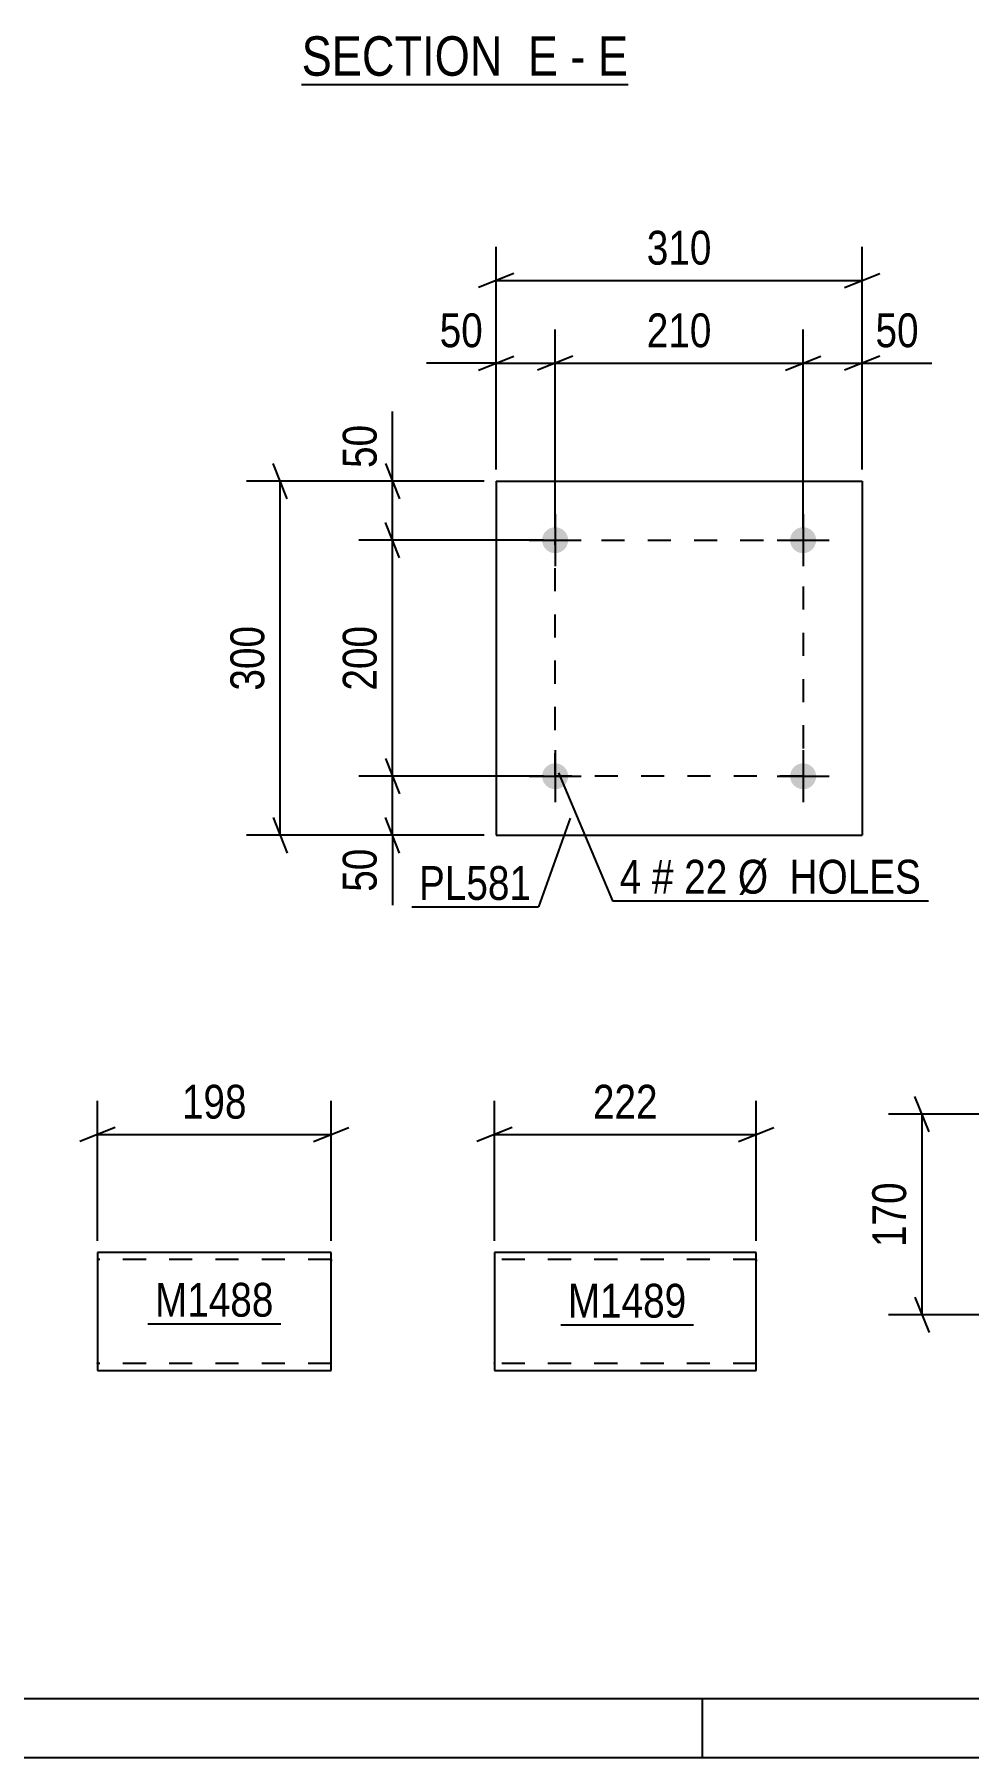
# Model space of a CAD drawing. Header units: millimetres. Extents: x 0 to 841, y 0 to 594.
# Drawn here: x 154.4 to 233.5, y 0 to 146 of the extents above; entities that cross this region are included whole.
import ezdxf

# ---------------------------------------------------------------- set-up
doc = ezdxf.new("R2010")
doc.units = ezdxf.units.MM
doc.linetypes.add('DXK_LINE_DOT2', pattern=[3.9198, 1.9599, -1.9599])
doc.styles.add('Arial Narrow', font='ARIALN.TTF', dxfattribs={"height": 0.2})

# ---------------------------------------------------------------- blocks, each defined once
blk = doc.blocks.new('Unknown-814521776-1135')
at = {"color": 5, "linetype": 'Continuous'}
for p, q in [((5, 5), (836, 5)), ((211, 0), (211, 5)), ((0, 0), (841, 0))]:
    blk.add_line(p, q, dxfattribs=at)
blk = doc.blocks.new('Unknown-814521776-16 - 10317')
at = {"color": 6, "linetype": 'Continuous'}
blk.add_line((177.06, 141.73), (204.7, 141.73), dxfattribs=at)
at = {"color": 0, "linetype": 'Continuous'}
for points in [[(195.17, 142.48), (195.17, 145.98), (177.06, 145.98), (177.06, 142.48)], [(198.77, 142.48), (198.77, 145.98), (196.22, 145.98), (196.22, 142.48)], [(201.1, 142.48), (201.1, 145.98), (199.82, 145.98), (199.82, 142.48)], [(204.7, 142.48), (204.7, 145.98), (202.15, 145.98), (202.15, 142.48)]]:
    blk.add_wipeout(points, dxfattribs=at)
at = {"color": 7, "linetype": 'Continuous', "style": 'Arial Narrow'}
for s, p in [('SECTION ', (177.06, 142.48)), ('E', (196.22, 142.48)), ('E', (202.15, 142.48)), ('-', (199.82, 142.48))]:
    blk.add_text(s, height=3.34, dxfattribs=at).set_placement(p)
blk = doc.blocks.new('Part-814521776-6247 - 6243')
at = {"color": 2, "linetype": 'Continuous'}
for p, q in [((179.56, 42.78), (159.78, 42.78)), ((159.78, 42.78), (159.78, 32.87)), ((179.56, 33.98), (179.56, 42.78)), ((179.56, 32.78), (179.56, 33.98)), ((159.78, 32.87), (159.78, 32.78)), ((159.78, 32.78), (179.56, 32.78))]:
    blk.add_line(p, q, dxfattribs=at)
at = {"color": 7, "linetype": 'DXK_LINE_DOT2'}
for p, q in [((179.56, 42.18), (159.78, 42.18)), ((179.56, 42.14), (179.56, 42.18)), ((179.56, 42.18), (179.56, 42.14)), ((179.56, 42.04), (179.56, 42.14)), ((179.56, 42.14), (179.56, 42.04)), ((179.56, 33.43), (179.56, 33.75)), ((159.78, 33.38), (159.78, 33.43)), ((179.56, 33.38), (159.78, 33.38)), ((179.56, 33.38), (179.56, 33.43))]:
    blk.add_line(p, q, dxfattribs=at)
blk = doc.blocks.new('Bolt-814521776-6302 - 6263')
at = {"linetype": 'Continuous'}
for points in [[(199.63, 83.13, -1), (197.43, 83.13, -1)], [(220.63, 83.13, -1), (218.43, 83.13, -1)]]:
    blk.add_hatch(color=1, dxfattribs=at).paths.add_polyline_path(points)
at = {"color": 1, "linetype": 'Continuous'}
for p, q in [((198.53, 85.33), (198.53, 80.93)), ((219.53, 85.33), (219.53, 80.93)), ((196.33, 83.13), (200.73, 83.13)), ((217.33, 83.13), (221.73, 83.13))]:
    blk.add_line(p, q, dxfattribs=at)
blk = doc.blocks.new('Bolt-814521776-6297 - 6263')
at = {"linetype": 'Continuous'}
for points in [[(199.63, 103.13, -1), (197.43, 103.13, -1)], [(220.63, 103.13, -1), (218.43, 103.13, -1)]]:
    blk.add_hatch(color=1, dxfattribs=at).paths.add_polyline_path(points)
at = {"color": 1, "linetype": 'Continuous'}
for p, q in [((198.53, 105.33), (198.53, 100.93)), ((219.53, 105.33), (219.53, 100.93)), ((196.33, 103.13), (200.73, 103.13)), ((217.33, 103.13), (221.73, 103.13))]:
    blk.add_line(p, q, dxfattribs=at)
blk = doc.blocks.new('Part-814521776-6307 - 6263')
at = {"color": 2, "linetype": 'Continuous'}
for p, q in [((193.53, 108.13), (193.53, 78.13)), ((193.53, 108.13), (224.53, 108.13)), ((224.53, 108.13), (224.53, 78.13)), ((193.53, 78.13), (224.53, 78.13))]:
    blk.add_line(p, q, dxfattribs=at)
blk = doc.blocks.new('Part-814521776-6477 - 6473')
at = {"color": 2, "linetype": 'Continuous'}
for p, q in [((215.56, 42.78), (193.39, 42.78)), ((193.39, 42.78), (193.39, 32.87)), ((215.56, 33.98), (215.56, 42.78)), ((215.56, 32.78), (215.56, 33.98)), ((193.39, 32.87), (193.39, 32.78)), ((193.39, 32.78), (215.56, 32.78))]:
    blk.add_line(p, q, dxfattribs=at)
at = {"color": 7, "linetype": 'DXK_LINE_DOT2'}
for p, q in [((215.56, 42.18), (193.39, 42.18)), ((215.56, 42.14), (215.56, 42.18)), ((215.56, 42.18), (215.56, 42.14)), ((215.56, 42.04), (215.56, 42.14)), ((215.56, 42.14), (215.56, 42.04)), ((215.56, 33.43), (215.56, 33.75)), ((193.39, 33.38), (193.39, 33.43)), ((215.56, 33.38), (193.39, 33.38)), ((215.56, 33.38), (215.56, 33.43))]:
    blk.add_line(p, q, dxfattribs=at)
blk = doc.blocks.new('Rectangle-814521776-6416 - 6263')
at = {"color": 1, "linetype": 'DXK_LINE_DOT2'}
blk.add_lwpolyline([(198.53, 103.13), (219.53, 103.13), (219.53, 83.13), (198.53, 83.13), (198.53, 103.13)], close=True, dxfattribs=at)
blk = doc.blocks.new('StraightDimension-814521776-2177 - 2161')
at = {"color": 7, "linetype": 'Continuous'}
for p, q in [((230.2, 53), (229, 56)), ((238.21, 54.5), (226.75, 54.5)), ((229.6, 37.5), (229.6, 54.5)), ((229, 39), (230.2, 36)), ((238.21, 37.5), (226.75, 37.5))]:
    blk.add_line(p, q, dxfattribs=at)
at = {"color": 0}
blk.add_wipeout([(228.85, 49.34), (224.65, 49.34), (224.65, 42.65), (228.85, 42.65)], dxfattribs=at)
at = {"color": 3, "style": 'Arial Narrow'}
blk.add_text('170', height=2.863, rotation=90.0002, dxfattribs=at).set_placement((228.25, 43.25))
blk = doc.blocks.new('StraightDimension-814521776-6249 - 6243')
at = {"color": 7, "linetype": 'Continuous'}
for p, q in [((159.78, 43.78), (159.78, 55.63)), ((179.56, 43.78), (179.56, 55.63)), ((161.28, 53.38), (158.28, 52.18)), ((159.78, 52.78), (179.56, 52.78)), ((178.06, 52.18), (181.06, 53.38))]:
    blk.add_line(p, q, dxfattribs=at)
at = {"color": 0}
blk.add_wipeout([(173.01, 53.53), (173.01, 57.73), (166.32, 57.73), (166.32, 53.53)], dxfattribs=at)
at = {"color": 3, "style": 'Arial Narrow'}
blk.add_text('198', height=2.863, dxfattribs=at).set_placement((166.92, 54.13))
blk = doc.blocks.new('StraightDimension-814521776-6309 - 6263')
at = {"color": 7, "linetype": 'Continuous'}
for p, q in [((193.53, 109.13), (193.53, 120.98)), ((198.53, 104.13), (198.53, 120.98)), ((192.03, 117.53), (195.03, 118.73)), ((200.03, 118.73), (197.03, 117.53)), ((193.53, 118.13), (187.63, 118.13)), ((193.53, 118.13), (187.63, 118.13)), ((193.53, 118.13), (198.53, 118.13))]:
    blk.add_line(p, q, dxfattribs=at)
at = {"color": 0}
blk.add_wipeout([(193.01, 118.88), (193.01, 123.08), (188.15, 123.08), (188.15, 118.88)], dxfattribs=at)
at = {"color": 3, "style": 'Arial Narrow'}
blk.add_text('50', height=2.863, dxfattribs=at).set_placement((188.75, 119.48))
blk = doc.blocks.new('StraightDimension-814521776-6322 - 6263')
at = {"color": 7, "linetype": 'Continuous'}
for p, q in [((198.53, 104.13), (198.53, 120.98)), ((219.53, 104.13), (219.53, 120.98)), ((200.03, 118.73), (197.03, 117.53)), ((218.03, 117.53), (221.03, 118.73)), ((198.53, 118.13), (219.53, 118.13))]:
    blk.add_line(p, q, dxfattribs=at)
at = {"color": 0}
blk.add_wipeout([(212.38, 118.88), (212.38, 123.08), (205.69, 123.08), (205.69, 118.88)], dxfattribs=at)
at = {"color": 3, "style": 'Arial Narrow'}
blk.add_text('210', height=2.863, dxfattribs=at).set_placement((206.29, 119.48))
blk = doc.blocks.new('StraightDimension-814521776-6338 - 6263')
at = {"color": 7, "linetype": 'Continuous'}
for p, q in [((219.53, 104.13), (219.53, 120.98)), ((224.53, 109.13), (224.53, 120.98)), ((218.03, 117.53), (221.03, 118.73)), ((226.03, 118.73), (223.03, 117.53)), ((219.53, 118.13), (224.53, 118.13)), ((224.53, 118.13), (230.44, 118.13)), ((224.53, 118.13), (230.44, 118.13))]:
    blk.add_line(p, q, dxfattribs=at)
at = {"color": 0}
blk.add_wipeout([(229.92, 118.88), (229.92, 123.08), (225.06, 123.08), (225.06, 118.88)], dxfattribs=at)
at = {"color": 3, "style": 'Arial Narrow'}
blk.add_text('50', height=2.863, dxfattribs=at).set_placement((225.66, 119.48))
blk = doc.blocks.new('StraightDimension-814521776-6352 - 6263')
at = {"color": 7, "linetype": 'Continuous'}
for p, q in [((193.53, 109.13), (193.53, 127.98)), ((224.53, 109.13), (224.53, 127.98)), ((195.03, 125.73), (192.03, 124.53)), ((223.03, 124.53), (226.03, 125.73)), ((193.53, 125.13), (224.53, 125.13))]:
    blk.add_line(p, q, dxfattribs=at)
at = {"color": 0}
blk.add_wipeout([(212.38, 125.88), (212.38, 130.08), (205.69, 130.08), (205.69, 125.88)], dxfattribs=at)
at = {"color": 3, "style": 'Arial Narrow'}
blk.add_text('310', height=2.863, dxfattribs=at).set_placement((206.29, 126.48))
blk = doc.blocks.new('StraightDimension-814521776-6363 - 6263')
at = {"color": 7, "linetype": 'Continuous'}
for p, q in [((175.84, 106.63), (174.64, 109.63)), ((192.53, 108.13), (172.39, 108.13)), ((175.24, 78.13), (175.24, 108.13)), ((174.64, 79.63), (175.84, 76.63)), ((192.53, 78.13), (172.39, 78.13))]:
    blk.add_line(p, q, dxfattribs=at)
at = {"color": 0}
blk.add_wipeout([(174.49, 96.47), (170.29, 96.47), (170.29, 89.79), (174.49, 89.79)], dxfattribs=at)
at = {"color": 3, "style": 'Arial Narrow'}
blk.add_text('300', height=2.863, rotation=90.0002, dxfattribs=at).set_placement((173.89, 90.39))
blk = doc.blocks.new('StraightDimension-814521776-6374 - 6263')
at = {"color": 7, "linetype": 'Continuous'}
for p, q in [((184.16, 84.63), (185.36, 81.63)), ((197.53, 83.13), (181.91, 83.13)), ((184.76, 78.13), (184.76, 83.13)), ((185.36, 76.63), (184.16, 79.63)), ((192.53, 78.13), (181.91, 78.13)), ((184.76, 78.13), (184.76, 72.22)), ((184.76, 78.13), (184.76, 72.22))]:
    blk.add_line(p, q, dxfattribs=at)
at = {"color": 0}
blk.add_wipeout([(184.01, 77.6), (179.81, 77.6), (179.81, 72.75), (184.01, 72.75)], dxfattribs=at)
at = {"color": 3, "style": 'Arial Narrow'}
blk.add_text('50', height=2.863, rotation=90.0002, dxfattribs=at).set_placement((183.41, 73.35))
blk = doc.blocks.new('StraightDimension-814521776-6387 - 6263')
at = {"color": 7, "linetype": 'Continuous'}
for p, q in [((185.36, 101.63), (184.16, 104.63)), ((197.53, 103.13), (181.91, 103.13)), ((184.76, 83.13), (184.76, 103.13)), ((184.16, 84.63), (185.36, 81.63)), ((197.53, 83.13), (181.91, 83.13))]:
    blk.add_line(p, q, dxfattribs=at)
at = {"color": 0}
blk.add_wipeout([(184.01, 96.47), (179.81, 96.47), (179.81, 89.79), (184.01, 89.79)], dxfattribs=at)
at = {"color": 3, "style": 'Arial Narrow'}
blk.add_text('200', height=2.863, rotation=90.0002, dxfattribs=at).set_placement((183.41, 90.39))
blk = doc.blocks.new('StraightDimension-814521776-6403 - 6263')
at = {"color": 7, "linetype": 'Continuous'}
for p, q in [((184.76, 108.13), (184.76, 114.03)), ((184.76, 108.13), (184.76, 114.03)), ((184.16, 109.63), (185.36, 106.63)), ((192.53, 108.13), (181.91, 108.13)), ((184.76, 103.13), (184.76, 108.13)), ((185.36, 101.63), (184.16, 104.63)), ((197.53, 103.13), (181.91, 103.13))]:
    blk.add_line(p, q, dxfattribs=at)
at = {"color": 0}
blk.add_wipeout([(184.01, 113.51), (179.81, 113.51), (179.81, 108.65), (184.01, 108.65)], dxfattribs=at)
at = {"color": 3, "style": 'Arial Narrow'}
blk.add_text('50', height=2.863, rotation=90.0002, dxfattribs=at).set_placement((183.41, 109.25))
blk = doc.blocks.new('StraightDimension-814521776-6479 - 6473')
at = {"color": 7, "linetype": 'Continuous'}
for p, q in [((193.39, 43.78), (193.39, 55.63)), ((215.56, 43.78), (215.56, 55.63)), ((194.89, 53.38), (191.89, 52.18)), ((193.39, 52.78), (215.56, 52.78)), ((214.06, 52.18), (217.06, 53.38))]:
    blk.add_line(p, q, dxfattribs=at)
at = {"color": 0}
blk.add_wipeout([(207.82, 53.53), (207.82, 57.73), (201.13, 57.73), (201.13, 53.53)], dxfattribs=at)
at = {"color": 3, "style": 'Arial Narrow'}
blk.add_text('222', height=2.863, dxfattribs=at).set_placement((201.73, 54.13))
blk = doc.blocks.new('Mark-814521776-6245 - 6243')
at = {"color": 0}
blk.add_wipeout([(174.69, 37.35), (174.69, 40.35), (164.64, 40.35), (164.64, 37.35)], dxfattribs=at)
blk.add_wipeout([(174.69, 37.35), (174.69, 40.35), (164.64, 40.35), (164.64, 37.35)], dxfattribs=at)
at = {"color": 30, "linetype": 'Continuous'}
blk.add_line((164.04, 36.75), (175.29, 36.75), dxfattribs=at)
at = {"color": 3, "style": 'Arial Narrow'}
blk.add_text('M1488', height=2.863, dxfattribs=at).set_placement((164.64, 37.35))
blk = doc.blocks.new('Mark-814521776-6303 - 6263')
at = {"color": 0}
blk.add_wipeout([(196.51, 72.66), (196.51, 75.66), (187, 75.66), (187, 72.66)], dxfattribs=at)
blk.add_wipeout([(196.51, 72.66), (196.51, 75.66), (187, 75.66), (187, 72.66)], dxfattribs=at)
at = {"color": 30, "linetype": 'Continuous'}
for p in [(199.8, 79.57), (186.4, 72.06)]:
    blk.add_line(p, (197.11, 72.06), dxfattribs=at)
at = {"color": 3, "style": 'Arial Narrow'}
blk.add_text('PL581', height=2.863, dxfattribs=at).set_placement((187, 72.66))
blk = doc.blocks.new('MarkSet-814521776-6463 - 6263')
at = {"color": 0}
for points in [[(205.83, 73.19), (205.83, 76.19), (204, 76.19), (204, 73.19)], [(208.56, 73.19), (208.56, 76.19), (206.73, 76.19), (206.73, 73.19)], [(213.11, 73.19), (213.11, 76.19), (209.46, 76.19), (209.46, 73.19)], [(229.54, 73.19), (229.54, 76.19), (214.01, 76.19), (214.01, 73.19)]]:
    blk.add_wipeout(points, dxfattribs=at)
for points in [[(205.83, 73.19), (205.83, 76.19), (204, 76.19), (204, 73.19)], [(208.56, 73.19), (208.56, 76.19), (206.73, 76.19), (206.73, 73.19)], [(213.11, 73.19), (213.11, 76.19), (209.46, 76.19), (209.46, 73.19)], [(229.54, 73.19), (229.54, 76.19), (214.01, 76.19), (214.01, 73.19)]]:
    blk.add_wipeout(points, dxfattribs=at)
at = {"color": 7, "linetype": 'Continuous'}
for p, q in [((198.81, 83.41), (203.4, 72.59)), ((203.4, 72.59), (230.14, 72.59))]:
    blk.add_line(p, q, dxfattribs=at)
at = {"color": 3, "style": 'Arial Narrow'}
for s, height, p in [('4', 2.86, (204, 73.19)), ('#', 2.86, (206.73, 73.19)), ('22', 2.863, (209.46, 73.19)), ('Ø  HOLES', 2.863, (214.01, 73.19))]:
    blk.add_text(s, height=height, dxfattribs=at).set_placement(p)
blk = doc.blocks.new('Mark-814521776-6475 - 6473')
at = {"color": 0}
blk.add_wipeout([(209.65, 37.27), (209.65, 40.27), (199.6, 40.27), (199.6, 37.27)], dxfattribs=at)
blk.add_wipeout([(209.65, 37.27), (209.65, 40.27), (199.6, 40.27), (199.6, 37.27)], dxfattribs=at)
at = {"color": 30, "linetype": 'Continuous'}
blk.add_line((199, 36.67), (210.25, 36.67), dxfattribs=at)
at = {"color": 3, "style": 'Arial Narrow'}
blk.add_text('M1489', height=2.863, dxfattribs=at).set_placement((199.6, 37.27))

msp = doc.modelspace()

# ---------------------------------------------------------------- block references
for name in ['Unknown-814521776-1135', 'Part-814521776-6307 - 6263', 'Bolt-814521776-6297 - 6263', 'Rectangle-814521776-6416 - 6263', 'Bolt-814521776-6302 - 6263', 'Part-814521776-6247 - 6243', 'Part-814521776-6477 - 6473']:
    msp.add_blockref(name, (0, 0))

# ---------------------------------------------------------------- next in the draw order: block references
for name in ['Unknown-814521776-16 - 10317', 'StraightDimension-814521776-6309 - 6263', 'StraightDimension-814521776-6249 - 6243', 'StraightDimension-814521776-6479 - 6473', 'StraightDimension-814521776-2177 - 2161', 'Mark-814521776-6245 - 6243', 'Mark-814521776-6475 - 6473']:
    msp.add_blockref(name, (0, 0))

# ---------------------------------------------------------------- next in the draw order: block references
msp.add_blockref('StraightDimension-814521776-6322 - 6263', (0, 0))

# ---------------------------------------------------------------- next in the draw order: block references
msp.add_blockref('StraightDimension-814521776-6338 - 6263', (0, 0))

# ---------------------------------------------------------------- next in the draw order: block references
msp.add_blockref('StraightDimension-814521776-6352 - 6263', (0, 0))

# ---------------------------------------------------------------- next in the draw order: block references
msp.add_blockref('StraightDimension-814521776-6363 - 6263', (0, 0))

# ---------------------------------------------------------------- next in the draw order: block references
msp.add_blockref('StraightDimension-814521776-6374 - 6263', (0, 0))

# ---------------------------------------------------------------- next in the draw order: block references
for name in ['StraightDimension-814521776-6387 - 6263', 'Mark-814521776-6303 - 6263']:
    msp.add_blockref(name, (0, 0))

# ---------------------------------------------------------------- next in the draw order: block references
for name in ['StraightDimension-814521776-6403 - 6263', 'MarkSet-814521776-6463 - 6263']:
    msp.add_blockref(name, (0, 0))

doc.saveas('drawing.dxf')
